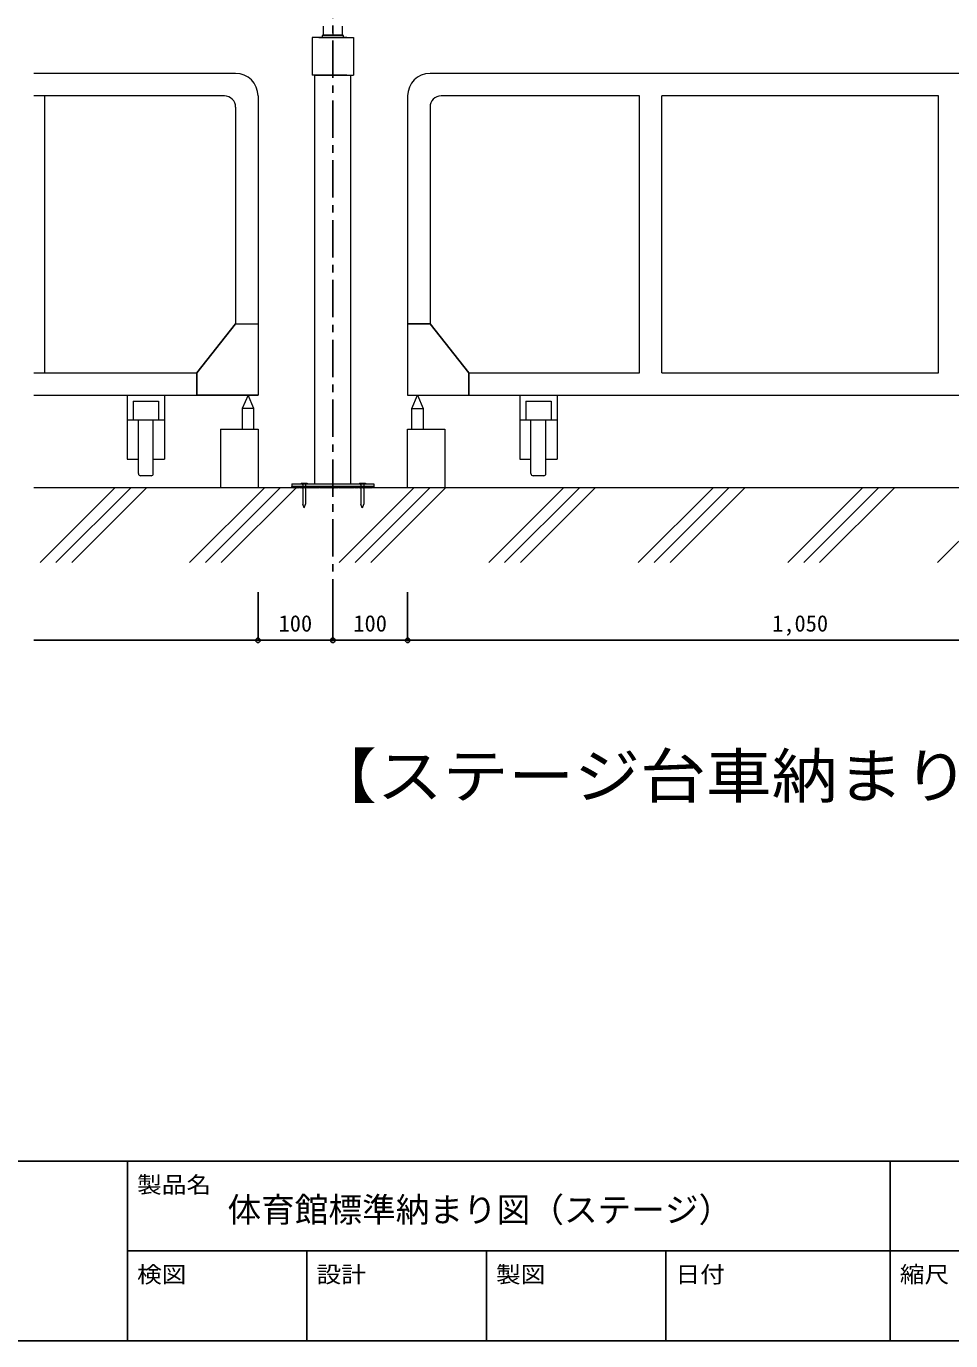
# Model space of a CAD drawing. Units: millimetres, scale not verified. Extents: x -2066 to 2059, y -1474 to 1400.
# Drawn here: x -42 to 1195, y -1450 to 308 of the extents above; entities that cross this region are included whole.
import ezdxf
from ezdxf.enums import TextEntityAlignment as Align

# ---------------------------------------------------------------- set-up
doc = ezdxf.new("R2010")
doc.units = ezdxf.units.MM
doc.header["$LTSCALE"] = 10
doc.header["$PDMODE"] = 32
doc.header["$PDSIZE"] = 6
doc.linetypes.add('CHAIN1', pattern=[8, 5, -1, 1, -1])
for name, color, linetype in [('0-0_中心線', 4, 'CHAIN1'), ('0-2_太線１', 3, 'Continuous'), ('0-5_寸法', 4, 'Continuous'), ('0-6_文字', 7, 'Continuous'), ('F-1_中線', 7, 'Continuous'), ('F-6_文字', 7, 'Continuous')]:
    doc.layers.add(name, color=color, linetype=linetype)
doc.layers.add('0-1_中線', color=7, linetype='Continuous', lineweight=18)
doc.styles.add('ＭＳ ゴシック', font='')
doc.styles.get('ＭＳ ゴシック').set_extended_font_data('MS Gothic')

msp = doc.modelspace()

# ---------------------------------------------------------------- linework, layer by layer
at = {"layer": '0-0_中心線'}
msp.add_line((368.24, 688.48), (368.24, -449.04), dxfattribs=at)
at = {"layer": '0-1_中線'}
for p, q in [((355.24, 307.57), (355.24, 295.73)), ((368.24, 307.57), (368.24, 295.73)), ((381.24, 295.73), (381.24, 307.57)), ((368.24, 292.37), (340.74, 292.37)), ((340.74, 292.37), (340.74, 242.37)), ((354.24, 292.87), (354.24, 295.23)), ((354.24, 292.37), (382.24, 292.37)), ((381.74, 295.73), (354.74, 295.73)), ((354.74, 292.37), (381.74, 292.37)), ((355.24, 295.73), (381.24, 295.73)), ((368.24, 292.37), (395.74, 292.37)), ((382.24, 295.23), (382.24, 292.87)), ((395.74, 292.37), (395.74, 242.37)), ((238.24, 244.54), (-31.76, 244.54)), ((368.24, 242.37), (340.74, 242.37)), ((343.94, 242.37), (392.54, 242.37)), ((349.64, 242.37), (343.94, 242.37)), ((343.94, 242.37), (343.94, -304.43)), ((349.64, 242.37), (368.39, 242.37)), ((386.84, 242.37), (368.1, 242.37)), ((368.24, 242.37), (395.74, 242.37)), ((386.84, 242.37), (392.54, 242.37)), ((392.54, -304.43), (392.54, 242.37)), ((1488.24, 244.54), (498.24, 244.54)), ((223.24, 214.54), (-31.76, 214.54)), ((-16.76, -155.75), (-16.76, 214.54)), ((268.24, 214.54), (268.24, -185.75)), ((468.24, 214.54), (468.24, -185.75)), ((778.24, 214.54), (513.24, 214.54)), ((778.24, -155.75), (778.24, 214.54)), ((808.24, -155.75), (808.24, 214.54)), ((1178.24, 214.54), (808.24, 214.54)), ((1178.24, -155.75), (1178.24, 214.54)), ((238.24, 199.54), (238.24, -90.21)), ((498.24, 199.54), (498.24, -90.21)), ((238.24, -90.21), (186.34, -155.75)), ((238.24, -90.21), (268.24, -90.21)), ((468.24, -90.21), (498.24, -90.21)), ((-31.76, -155.75), (186.34, -155.75)), ((186.34, -155.75), (186.34, -185.75)), ((550.15, -155.75), (778.24, -155.75)), ((808.24, -155.75), (1178.24, -155.75)), ((-31.76, -185.75), (268.24, -185.75)), ((143.24, -185.75), (143.24, -271.43)), ((255, -185.75), (247.22, -203.47)), ((262.78, -203.47), (255, -185.75)), ((493.24, -185.75), (1493.24, -185.75)), ((618.24, -185.75), (618.24, -271.43)), ((668.24, -185.75), (668.24, -271.43)), ((101.24, -193.75), (135.24, -193.75)), ((101.24, -193.75), (101.24, -218.51)), ((135.24, -193.75), (135.24, -218.51)), ((247.22, -203.47), (247.22, -231.16)), ((262.78, -203.47), (247.22, -203.47)), ((262.78, -231.16), (262.78, -203.47)), ((626.24, -193.75), (660.24, -193.75)), ((626.24, -193.75), (626.24, -218.51)), ((660.24, -193.75), (660.24, -218.51)), ((93.24, -218.51), (143.24, -218.51)), ((108.24, -290.51), (108.24, -218.51)), ((128.24, -290.51), (128.24, -218.51)), ((618.24, -218.51), (668.24, -218.51)), ((633.24, -290.51), (633.24, -218.51)), ((653.24, -290.51), (653.24, -218.51)), ((218.24, -231.16), (268.24, -231.16)), ((218.24, -231.16), (218.24, -309.63)), ((268.24, -231.16), (268.24, -309.63)), ((468.24, -231.16), (518.24, -231.16)), ((468.24, -309.63), (468.24, -231.16)), ((518.24, -231.16), (518.24, -309.63)), ((128.24, -271.43), (143.24, -271.43)), ((618.24, -271.43), (633.24, -271.43)), ((653.24, -271.43), (668.24, -271.43)), ((125.24, -293.51), (111.24, -293.51)), ((650.24, -293.51), (636.24, -293.51)), ((2018.24, -309.63), (-31.76, -309.63)), ((76.73, -309.63), (-23.27, -409.63)), ((97.94, -309.63), (-2.06, -409.63)), ((119.15, -309.63), (19.15, -409.63)), ((276.73, -309.63), (176.73, -409.63)), ((297.94, -309.63), (197.94, -409.63)), ((319.15, -309.63), (219.15, -409.63)), ((313.24, -304.43), (313.24, -307.63)), ((325.91, -303.43), (325.91, -304.43)), ((328.06, -305.43), (328.06, -331.43)), ((331.76, -305.43), (331.76, -331.43)), ((476.73, -309.63), (376.73, -409.63)), ((497.94, -309.63), (397.94, -409.63)), ((403.75, -303.43), (403.75, -304.43)), ((405.9, -305.43), (405.9, -331.43)), ((409.6, -305.43), (409.6, -331.43)), ((519.15, -309.63), (419.15, -409.63)), ((676.73, -309.63), (576.73, -409.63)), ((697.94, -309.63), (597.94, -409.63)), ((719.15, -309.63), (619.15, -409.63)), ((876.73, -309.63), (776.73, -409.63)), ((897.94, -309.63), (797.94, -409.63)), ((919.15, -309.63), (819.15, -409.63)), ((1076.73, -309.63), (976.73, -409.63)), ((1097.94, -309.63), (997.94, -409.63)), ((1119.15, -309.63), (1019.15, -409.63)), ((1276.73, -309.63), (1176.73, -409.63)), ((329.81, -336.18), (328.06, -331.43)), ((330, -336.18), (331.76, -331.43)), ((407.66, -336.18), (405.9, -331.43)), ((407.84, -336.18), (409.6, -331.43))]:
    msp.add_line(p, q, dxfattribs=at)
for points in [[(349.64, 292.37), (357.53, 292.37), (368.24, 292.37)], [(386.84, 292.37), (378.96, 292.37), (368.24, 292.37)], [(498.24, -90.21), (550.15, -155.75), (550.15, -185.75)], [(93.24, -185.75), (93.24, -271.43), (108.24, -271.43)], [(473.7, -203.47), (481.49, -185.75), (489.27, -203.47)], [(473.7, -231.16), (473.7, -203.47), (489.27, -203.47), (489.27, -231.16)], [(313.24, -304.43), (423.24, -304.43), (423.24, -307.63)], [(325.91, -303.43), (333.91, -303.43), (333.91, -304.43), (329.91, -304.43), (325.91, -304.43)], [(403.75, -303.43), (411.75, -303.43), (411.75, -304.43), (407.75, -304.43), (403.75, -304.43)]]:
    msp.add_lwpolyline(points, dxfattribs=at)
for points in [[(186.34, -185.75), (186.34, -155.75), (238.24, -90.21), (268.24, -90.21), (268.24, -185.75)], [(468.24, -90.21), (468.24, -185.75), (550.15, -185.75), (550.15, -155.75), (498.24, -90.21)]]:
    msp.add_lwpolyline(points, close=True, dxfattribs=at)
for centre, radius, start, end in [((354.74, 295.23), 0.5, 90, 180), ((354.74, 292.87), 0.5, 180, 270), ((381.74, 295.23), 0.5, 0, 90), ((381.74, 292.87), 0.5, 270, 0), ((238.24, 214.54), 30, 0, 90), ((498.24, 214.54), 30, 90, 180), ((223.24, 199.54), 15, 0, 90), ((513.24, 199.54), 15, 90, 180), ((111.24, -290.51), 3, 180, 270), ((125.24, -290.51), 3, 270, 0), ((636.24, -290.51), 3, 180, 270), ((650.24, -290.51), 3, 270, 0), ((327.06, -305.43), 1, 0, 90), ((332.76, -305.43), 1, 90, 180), ((404.9, -305.43), 1, 0, 90), ((410.6, -305.43), 1, 90, 180)]:
    msp.add_arc(centre, radius, start, end, dxfattribs=at)
at = {"layer": '0-2_太線１'}
for p, q in [((423.24, -307.63), (313.24, -307.63)), ((313.24, -307.63), (313.24, -309.63)), ((313.24, -309.26), (314.87, -307.63)), ((313.24, -307.85), (313.46, -307.63)), ((314.72, -309.63), (313.24, -308.15)), ((316.13, -309.63), (314.13, -307.63)), ((314.28, -309.63), (316.28, -307.63)), ((317.54, -309.63), (315.54, -307.63)), ((315.69, -309.63), (317.69, -307.63)), ((318.95, -309.63), (316.95, -307.63)), ((317.1, -309.63), (319.1, -307.63)), ((320.36, -309.63), (318.36, -307.63)), ((318.51, -309.63), (320.51, -307.63)), ((321.77, -309.63), (319.77, -307.63)), ((319.92, -309.63), (321.92, -307.63)), ((323.18, -309.63), (321.18, -307.63)), ((321.33, -309.63), (323.33, -307.63)), ((324.59, -309.63), (322.59, -307.63)), ((322.74, -309.63), (324.74, -307.63)), ((326, -309.63), (324, -307.63)), ((324.15, -309.63), (326.15, -307.63)), ((327.41, -309.63), (325.41, -307.63)), ((325.56, -309.63), (327.56, -307.63)), ((328.82, -309.63), (326.82, -307.63)), ((326.97, -309.63), (328.97, -307.63)), ((330.23, -309.63), (328.23, -307.63)), ((328.38, -309.63), (330.38, -307.63)), ((331.64, -309.63), (329.64, -307.63)), ((329.79, -309.63), (331.79, -307.63)), ((333.05, -309.63), (331.05, -307.63)), ((331.2, -309.63), (333.2, -307.63)), ((334.46, -309.63), (332.46, -307.63)), ((332.61, -309.63), (334.61, -307.63)), ((335.87, -309.63), (333.87, -307.63)), ((334.02, -309.63), (336.02, -307.63)), ((337.28, -309.63), (335.28, -307.63)), ((335.43, -309.63), (337.43, -307.63)), ((338.69, -309.63), (336.69, -307.63)), ((336.84, -309.63), (338.84, -307.63)), ((340.1, -309.63), (338.1, -307.63)), ((338.25, -309.63), (340.25, -307.63)), ((341.51, -309.63), (339.51, -307.63)), ((339.66, -309.63), (341.66, -307.63)), ((342.92, -309.63), (340.92, -307.63)), ((341.07, -309.63), (343.07, -307.63)), ((344.33, -309.63), (342.33, -307.63)), ((342.48, -309.63), (344.48, -307.63)), ((345.74, -309.63), (343.74, -307.63)), ((343.89, -309.63), (345.89, -307.63)), ((347.15, -309.63), (345.15, -307.63)), ((345.3, -309.63), (347.3, -307.63)), ((348.56, -309.63), (346.56, -307.63)), ((346.71, -309.63), (348.71, -307.63)), ((349.97, -309.63), (347.97, -307.63)), ((348.12, -309.63), (350.12, -307.63)), ((351.38, -309.63), (349.38, -307.63)), ((349.53, -309.63), (351.53, -307.63)), ((352.79, -309.63), (350.79, -307.63)), ((350.94, -309.63), (352.94, -307.63)), ((354.2, -309.63), (352.2, -307.63)), ((352.35, -309.63), (354.35, -307.63)), ((355.61, -309.63), (353.61, -307.63)), ((353.76, -309.63), (355.76, -307.63)), ((357.02, -309.63), (355.02, -307.63)), ((355.17, -309.63), (357.17, -307.63)), ((358.43, -309.63), (356.43, -307.63)), ((356.58, -309.63), (358.58, -307.63)), ((359.84, -309.63), (357.84, -307.63)), ((357.99, -309.63), (359.99, -307.63)), ((361.25, -309.63), (359.25, -307.63)), ((359.4, -309.63), (361.4, -307.63)), ((362.66, -309.63), (360.66, -307.63)), ((360.81, -309.63), (362.81, -307.63)), ((364.07, -309.63), (362.07, -307.63)), ((362.22, -309.63), (364.22, -307.63)), ((365.48, -309.63), (363.48, -307.63)), ((363.63, -309.63), (365.63, -307.63)), ((366.89, -309.63), (364.89, -307.63)), ((365.04, -309.63), (367.04, -307.63)), ((368.3, -309.63), (366.3, -307.63)), ((366.45, -309.63), (368.45, -307.63)), ((369.71, -309.63), (367.71, -307.63)), ((367.86, -309.63), (369.86, -307.63)), ((371.12, -309.63), (369.12, -307.63)), ((369.27, -309.63), (371.27, -307.63)), ((372.53, -309.63), (370.53, -307.63)), ((370.68, -309.63), (372.68, -307.63)), ((373.94, -309.63), (371.94, -307.63)), ((372.09, -309.63), (374.09, -307.63)), ((375.35, -309.63), (373.35, -307.63)), ((373.5, -309.63), (375.5, -307.63)), ((376.76, -309.63), (374.76, -307.63)), ((374.91, -309.63), (376.91, -307.63)), ((378.17, -309.63), (376.17, -307.63)), ((376.32, -309.63), (378.32, -307.63)), ((379.58, -309.63), (377.58, -307.63)), ((377.73, -309.63), (379.73, -307.63)), ((380.99, -309.63), (378.99, -307.63)), ((379.14, -309.63), (381.14, -307.63)), ((382.4, -309.63), (380.4, -307.63)), ((380.55, -309.63), (382.55, -307.63)), ((383.81, -309.63), (381.81, -307.63)), ((381.96, -309.63), (383.96, -307.63)), ((385.22, -309.63), (383.22, -307.63)), ((383.37, -309.63), (385.37, -307.63)), ((386.63, -309.63), (384.63, -307.63)), ((384.78, -309.63), (386.78, -307.63)), ((388.04, -309.63), (386.04, -307.63)), ((386.19, -309.63), (388.19, -307.63)), ((389.45, -309.63), (387.45, -307.63)), ((387.6, -309.63), (389.6, -307.63)), ((390.86, -309.63), (388.86, -307.63)), ((389.01, -309.63), (391.01, -307.63)), ((392.27, -309.63), (390.27, -307.63)), ((390.42, -309.63), (392.42, -307.63)), ((393.68, -309.63), (391.68, -307.63)), ((391.83, -309.63), (393.83, -307.63)), ((395.09, -309.63), (393.09, -307.63)), ((393.24, -309.63), (395.24, -307.63)), ((396.5, -309.63), (394.5, -307.63)), ((394.65, -309.63), (396.65, -307.63)), ((397.91, -309.63), (395.91, -307.63)), ((396.06, -309.63), (398.06, -307.63)), ((399.32, -309.63), (397.32, -307.63)), ((397.47, -309.63), (399.47, -307.63)), ((400.73, -309.63), (398.73, -307.63)), ((398.88, -309.63), (400.88, -307.63)), ((402.14, -309.63), (400.14, -307.63)), ((400.29, -309.63), (402.29, -307.63)), ((403.55, -309.63), (401.55, -307.63)), ((401.7, -309.63), (403.7, -307.63)), ((404.96, -309.63), (402.96, -307.63)), ((403.11, -309.63), (405.11, -307.63)), ((406.37, -309.63), (404.37, -307.63)), ((404.52, -309.63), (406.52, -307.63)), ((407.78, -309.63), (405.78, -307.63)), ((405.93, -309.63), (407.93, -307.63)), ((409.19, -309.63), (407.19, -307.63)), ((407.34, -309.63), (409.34, -307.63)), ((410.6, -309.63), (408.6, -307.63)), ((408.75, -309.63), (410.75, -307.63)), ((412.01, -309.63), (410.01, -307.63)), ((410.16, -309.63), (412.16, -307.63)), ((413.42, -309.63), (411.42, -307.63)), ((411.57, -309.63), (413.57, -307.63)), ((414.83, -309.63), (412.83, -307.63)), ((412.98, -309.63), (414.98, -307.63)), ((416.24, -309.63), (414.24, -307.63)), ((414.39, -309.63), (416.39, -307.63)), ((417.65, -309.63), (415.65, -307.63)), ((415.81, -309.63), (417.81, -307.63)), ((419.06, -309.63), (417.06, -307.63)), ((417.22, -309.63), (419.22, -307.63)), ((420.48, -309.63), (418.48, -307.63)), ((418.63, -309.63), (420.63, -307.63)), ((421.89, -309.63), (419.89, -307.63)), ((420.05, -309.63), (422.05, -307.63)), ((423.24, -309.57), (421.31, -307.63)), ((421.46, -309.63), (423.24, -307.85)), ((423.24, -308.15), (422.72, -307.63)), ((422.88, -309.63), (423.24, -309.27)), ((423.24, -307.63), (423.24, -309.63))]:
    msp.add_line(p, q, dxfattribs=at)
at = {"layer": '0-5_寸法'}
for p, q in [((268.24, -513.43), (268.24, -449.04)), ((368.24, -513.43), (368.24, -449.04)), ((468.24, -513.43), (468.24, -449.04)), ((268.24, -513.43), (-31.76, -513.43)), ((268.24, -513.43), (368.24, -513.43)), ((368.24, -513.43), (468.24, -513.43)), ((468.24, -513.43), (1518.24, -513.43))]:
    msp.add_line(p, q, dxfattribs=at)
at = {"layer": '0-5_寸法', "color": 7}
for p in [(268.24, -513.43), (368.24, -513.43), (468.24, -513.43)]:
    msp.add_point(p, dxfattribs=at)
at = {"layer": 'F-1_中線'}
for p, q in [((-2066.45, -1210.02), (2058.55, -1210.02)), ((93.55, -1210.02), (93.55, -1450.02)), ((1113.55, -1450.02), (1113.55, -1210.02)), ((93.55, -1330.02), (2058.55, -1330.02)), ((333.55, -1330.02), (333.55, -1450.02)), ((573.55, -1330.02), (573.55, -1450.02)), ((813.55, -1330.02), (813.55, -1450.02)), ((-2066.45, -1450.02), (2058.55, -1450.02))]:
    msp.add_line(p, q, dxfattribs=at)

# ---------------------------------------------------------------- texts
at = {"layer": '0-5_寸法', "color": 7, "style": 'ＭＳ ゴシック'}
for s, p in [('100', (295.74, -508.43)), ('100', (395.74, -508.43)), ('1,050', (955.74, -508.43))]:
    msp.add_text(s, height=21.99, dxfattribs=at).set_placement(p, align=Align.BOTTOM_LEFT)
at = {"layer": '0-6_文字', "style": 'ＭＳ ゴシック', "width": 1.1}
msp.add_text('【ステージ台車納まり図】', height=58.65, dxfattribs=at).set_placement((339.12, -741.73), align=Align.BOTTOM_LEFT)
at = {"layer": 'F-6_文字', "style": 'ＭＳ ゴシック', "width": 1.1}
for s, p in [('製品名', (106.49, -1259.03)), ('検図', (106.49, -1379.03)), ('設計', (346.49, -1379.03)), ('製図', (586.49, -1379.03)), ('日付', (826.49, -1379.03)), ('縮尺', (1126.49, -1379.03))]:
    msp.add_text(s, height=21.99, dxfattribs=at).set_placement(p, align=Align.BOTTOM_LEFT)
at = {"layer": 'F-6_文字', "style": 'ＭＳ ゴシック'}
msp.add_text('体育館標準納まり図（ステージ）', height=32.99, dxfattribs=at).set_placement((227.38, -1301.26), align=Align.BOTTOM_LEFT)

doc.saveas('drawing.dxf')
